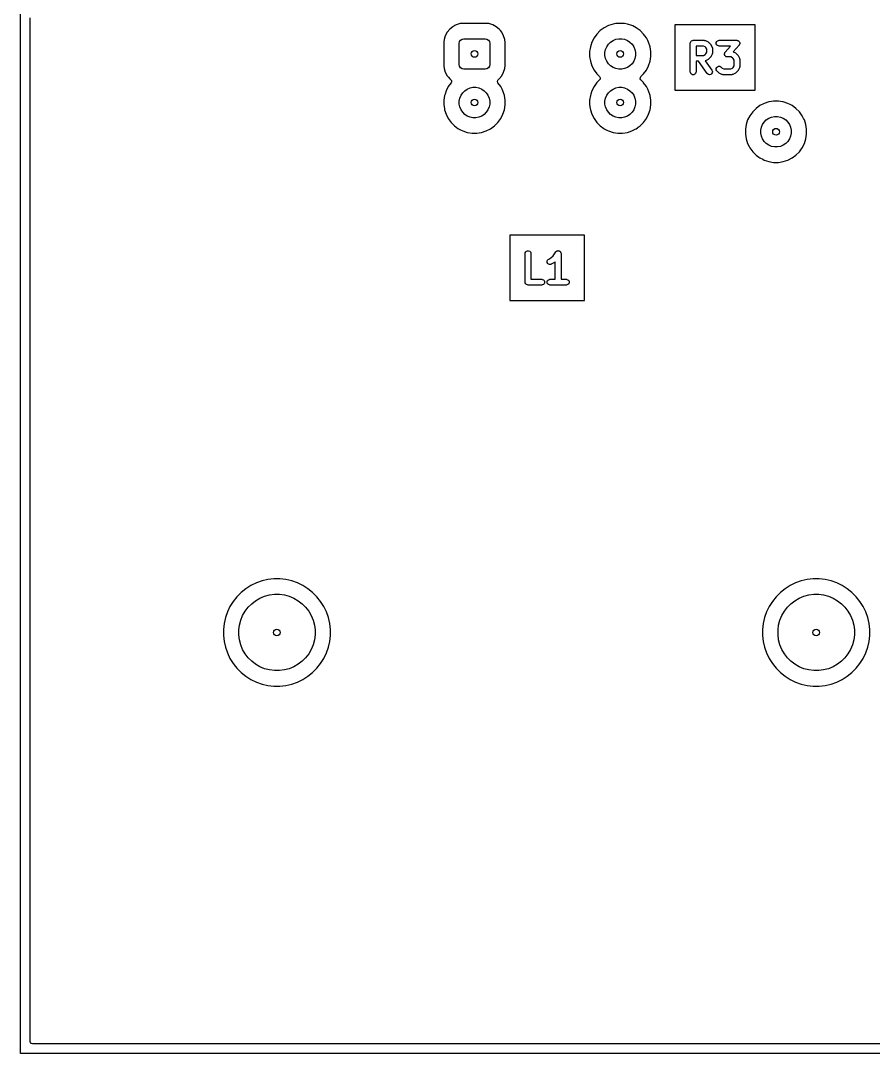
# Model space of a CAD drawing. Extents: x 20 to 124, y -124 to -20.
# Drawn here: x 20 to 64.6, y -124 to -70 of the extents above; entities that cross this region are included whole.
import ezdxf

# ---------------------------------------------------------------- set-up
doc = ezdxf.new("R2010")
doc.units = 0
doc.layers.add('BLACK', color=7, linetype='CONTINUOUS')
doc.layers.add('WHITE', color=7, linetype='CONTINUOUS')

msp = doc.modelspace()

# ---------------------------------------------------------------- linework, layer by layer
at = {"layer": 'BLACK', "linetype": 'CONTINUOUS'}
for p, q in [((20.5005, -71.128392), (20.5005, -69.845892)), ((42.778543, -70.204769), (42.699987, -70.246759)), ((42.976567, -70.144699), (42.778543, -70.204769)), ((43.092798, -70.133251), (42.976567, -70.144699)), ((43.130892, -70.1295), (43.092798, -70.133251)), ((44.334108, -70.1295), (43.130892, -70.1295)), ((44.369305, -70.132966), (44.334108, -70.1295)), ((44.488434, -70.144699), (44.369305, -70.132966)), ((44.488434, -70.1447), (44.488432, -70.144699)), ((44.488432, -70.144699), (44.488434, -70.144699)), ((44.686454, -70.204768), (44.488434, -70.1447)), ((44.86895, -70.302315), (44.686454, -70.204768)), ((50.977714, -70.16891), (50.738116, -70.24676)), ((51.130576, -70.144699), (50.977714, -70.16891)), ((51.226538, -70.1295), (51.130576, -70.144699)), ((51.478462, -70.1295), (51.226538, -70.1295)), ((51.57443, -70.1447), (51.478462, -70.1295)), ((51.727285, -70.16891), (51.57443, -70.1447)), ((51.966883, -70.24676), (51.727285, -70.16891)), ((58.410797, -70.208603), (54.212357, -70.208603)), ((54.212357, -70.208603), (54.212357, -73.624155)), ((58.410797, -73.624155), (58.410797, -70.208603)), ((42.304817, -70.593547), (42.207269, -70.776043)), ((42.436089, -70.433589), (42.304817, -70.593547)), ((42.596047, -70.302317), (42.436089, -70.433589)), ((42.596048, -70.302316), (42.596047, -70.302317)), ((42.59605, -70.302315), (42.596048, -70.302316)), ((42.699987, -70.246759), (42.59605, -70.302315)), ((44.868953, -70.302317), (44.86895, -70.302315)), ((45.02891, -70.433589), (44.868952, -70.302317)), ((44.868952, -70.302317), (44.868953, -70.302317)), ((45.090962, -70.509201), (45.02891, -70.433589)), ((45.160185, -70.59355), (45.090962, -70.509201)), ((45.257732, -70.776046), (45.160185, -70.59355)), ((50.131701, -70.68735), (49.983632, -70.891151)), ((50.131705, -70.687345), (50.131701, -70.68735)), ((50.309845, -70.509205), (50.131705, -70.687345)), ((50.30985, -70.509201), (50.309845, -70.509205)), ((50.513651, -70.361132), (50.30985, -70.509201)), ((50.738116, -70.24676), (50.513651, -70.361132)), ((52.006018, -70.266701), (51.966883, -70.24676)), ((52.191345, -70.36113), (52.006018, -70.266701)), ((52.191347, -70.361131), (52.191345, -70.36113)), ((52.191348, -70.361132), (52.191347, -70.361131)), ((52.395149, -70.509201), (52.191348, -70.361132)), ((52.395154, -70.509205), (52.395149, -70.509201)), ((52.573294, -70.687345), (52.395154, -70.509205)), ((52.573298, -70.68735), (52.573294, -70.687345)), ((52.637739, -70.776046), (52.573298, -70.68735)), ((20.5005, -84.621328), (20.5005, -71.128392)), ((42.135751, -71.090298), (42.132, -71.128392)), ((42.132, -71.128392), (42.132, -72.331608)), ((42.147199, -70.974067), (42.135751, -71.090298)), ((42.207269, -70.776043), (42.147199, -70.974067)), ((42.9325, -71.18), (42.95153, -71.084329)), ((42.9325, -72.28), (42.9325, -71.18)), ((42.95153, -71.084329), (43.005723, -71.003223)), ((43.005723, -71.003223), (43.086829, -70.94903)), ((43.086829, -70.94903), (43.1825, -70.93)), ((43.1825, -70.93), (44.2825, -70.93)), ((44.2825, -70.93), (44.378171, -70.94903)), ((44.378171, -70.94903), (44.459277, -71.003223)), ((44.459277, -71.003223), (44.51347, -71.084329)), ((44.51347, -71.084329), (44.5325, -71.18)), ((44.5325, -71.18), (44.5325, -72.28)), ((45.3178, -70.974066), (45.257732, -70.776046)), ((45.333, -71.128392), (45.3178, -70.974066)), ((45.333, -71.604038), (45.333, -71.128392)), ((49.86926, -71.115616), (49.79141, -71.355214)), ((49.983632, -70.891151), (49.86926, -71.115616)), ((50.646963, -71.352883), (50.734092, -71.222485)), ((50.734092, -71.222485), (50.844985, -71.111592)), ((50.844985, -71.111592), (50.975383, -71.024463)), ((50.975383, -71.024463), (51.120272, -70.964448)), ((51.120272, -70.964448), (51.274086, -70.933852)), ((51.274086, -70.933852), (51.430914, -70.933852)), ((51.430914, -70.933852), (51.584728, -70.964448)), ((51.584728, -70.964448), (51.729617, -71.024463)), ((51.729617, -71.024463), (51.860015, -71.111592)), ((51.860015, -71.111592), (51.970908, -71.222485)), ((51.970908, -71.222485), (52.058037, -71.352883)), ((52.72137, -70.891155), (52.637739, -70.776046)), ((52.794247, -71.034184), (52.72137, -70.891155)), ((52.835739, -71.115616), (52.794247, -71.034184)), ((52.835739, -71.115618), (52.835739, -71.115616)), ((52.835741, -71.115621), (52.835739, -71.115618)), ((52.91359, -71.355215), (52.835741, -71.115621)), ((55.017857, -71.165828), (55.020739, -71.136564)), ((55.017857, -72.665828), (55.017857, -71.165828)), ((55.020739, -71.136564), (55.043137, -71.082492)), ((55.043137, -71.082492), (55.084521, -71.041108)), ((55.084521, -71.041108), (55.138593, -71.01871)), ((55.138593, -71.01871), (55.167857, -71.015828)), ((55.167857, -71.015828), (55.739286, -71.015828)), ((55.739286, -71.015828), (55.76855, -71.01871)), ((55.76855, -71.01871), (55.77353, -71.020773)), ((55.77353, -71.020773), (55.778905, -71.021155)), ((55.778905, -71.021155), (55.806368, -71.031664)), ((55.806368, -71.031664), (55.949225, -71.103093)), ((55.949225, -71.103093), (55.96182, -71.111021)), ((55.96182, -71.111021), (55.965477, -71.112536)), ((55.965477, -71.112536), (55.969594, -71.115915)), ((55.969594, -71.115915), (55.974111, -71.118758)), ((55.974111, -71.118758), (55.976708, -71.121752)), ((55.976708, -71.121752), (55.988208, -71.13119)), ((55.988208, -71.13119), (56.059637, -71.202618)), ((56.059637, -71.202618), (56.069079, -71.214123)), ((56.069079, -71.214123), (56.072071, -71.216718)), ((56.072071, -71.216718), (56.07491, -71.221228)), ((56.07491, -71.221228), (56.078292, -71.225349)), ((56.078292, -71.225349), (56.079807, -71.229008)), ((56.079807, -71.229008), (56.087736, -71.241603)), ((56.087736, -71.241603), (56.159164, -71.384461)), ((56.377882, -71.136564), (56.40028, -71.082492)), ((56.377882, -71.195092), (56.377882, -71.136564)), ((56.40028, -71.249164), (56.377882, -71.195092)), ((56.40028, -71.082492), (56.441664, -71.041108)), ((56.441664, -71.290548), (56.40028, -71.249164)), ((56.441664, -71.041108), (56.495736, -71.01871)), ((56.495736, -71.312946), (56.441664, -71.290548)), ((56.495736, -71.01871), (56.525, -71.015828)), ((56.525, -71.015828), (57.453572, -71.015828)), ((57.566458, -71.264604), (57.259524, -71.615386)), ((57.453572, -71.015828), (57.469049, -71.017352)), ((57.469049, -71.017352), (57.472984, -71.01709)), ((57.472984, -71.01709), (57.475694, -71.018006)), ((57.475694, -71.018006), (57.482836, -71.01871)), ((57.482836, -71.01871), (57.50535, -71.028036)), ((57.50535, -71.028036), (57.528426, -71.03584)), ((57.528426, -71.03584), (57.532233, -71.039171)), ((57.532233, -71.039171), (57.536908, -71.041108)), ((57.536908, -71.041108), (57.554137, -71.058337)), ((57.554137, -71.058337), (57.572473, -71.074381)), ((57.575501, -71.251954), (57.566458, -71.264604)), ((57.572473, -71.074381), (57.574715, -71.078915)), ((57.574715, -71.078915), (57.578292, -71.082492)), ((57.578292, -71.249164), (57.575501, -71.251954)), ((57.578292, -71.082492), (57.587618, -71.105008)), ((57.579387, -71.246519), (57.578292, -71.249164)), ((57.58356, -71.240683), (57.579387, -71.246519)), ((57.591365, -71.217603), (57.58356, -71.240683)), ((57.587618, -71.105008), (57.598417, -71.126844)), ((57.60069, -71.195092), (57.591365, -71.217603)), ((57.598417, -71.126844), (57.598753, -71.131888)), ((57.598753, -71.131888), (57.60069, -71.136564)), ((57.60069, -71.136564), (57.60069, -71.160939)), ((57.60069, -71.160939), (57.60231, -71.18524)), ((57.60231, -71.18524), (57.60069, -71.19003)), ((57.60069, -71.19003), (57.60069, -71.195092)), ((45.333, -72.331608), (45.333, -71.604038)), ((49.79141, -71.355214), (49.752, -71.604038)), ((49.752, -71.604038), (49.752, -71.855961)), ((50.556352, -71.651586), (50.586948, -71.497772)), ((50.556352, -71.808414), (50.556352, -71.651586)), ((50.586948, -71.962228), (50.556352, -71.808414)), ((50.586948, -71.497772), (50.646963, -71.352883)), ((52.058037, -71.352883), (52.118052, -71.497772)), ((52.118052, -71.497772), (52.148648, -71.651586)), ((52.148648, -71.808414), (52.118052, -71.962228)), ((52.148648, -71.651586), (52.148648, -71.808414)), ((52.953, -71.604038), (52.91359, -71.355215)), ((52.953, -71.855962), (52.953, -71.604038)), ((55.703876, -71.315828), (55.317857, -71.315828)), ((55.317857, -71.315828), (55.317857, -71.801542)), ((55.317857, -71.801542), (55.703876, -71.801542)), ((55.79329, -71.360535), (55.703876, -71.315828)), ((55.703876, -71.801542), (55.793288, -71.756836)), ((55.793288, -71.756836), (55.830293, -71.719831)), ((55.830294, -71.397539), (55.79329, -71.360535)), ((55.830293, -71.719831), (55.875, -71.630418)), ((55.875, -71.486951), (55.830294, -71.397539)), ((55.875, -71.630418), (55.875, -71.486951)), ((56.159164, -71.732909), (56.087736, -71.875767)), ((56.159164, -71.384461), (56.169674, -71.411924)), ((56.169674, -71.705446), (56.159164, -71.732909)), ((56.169674, -71.411924), (56.170055, -71.417299)), ((56.170055, -71.70007), (56.169674, -71.705446)), ((56.170055, -71.417299), (56.172118, -71.422278)), ((56.172118, -71.695092), (56.170055, -71.70007)), ((56.172118, -71.422278), (56.175, -71.451542)), ((56.175, -71.665828), (56.172118, -71.695092)), ((56.175, -71.451542), (56.175, -71.665828)), ((56.525, -71.315828), (56.495736, -71.312946)), ((57.123007, -71.315828), (56.525, -71.315828)), ((56.804833, -71.717845), (56.806454, -71.713052)), ((56.806454, -71.742154), (56.804833, -71.717845)), ((56.806454, -71.707993), (56.815777, -71.685484)), ((56.806454, -71.713052), (56.806454, -71.707993)), ((56.806454, -71.766521), (56.806454, -71.742154)), ((56.80839, -71.771196), (56.806454, -71.766521)), ((56.808727, -71.776241), (56.80839, -71.771196)), ((56.819525, -71.798076), (56.808727, -71.776241)), ((56.815777, -71.685484), (56.823584, -71.662403)), ((56.828852, -71.820593), (56.819525, -71.798076)), ((56.823584, -71.662403), (56.827755, -71.656566)), ((56.827755, -71.656566), (56.828852, -71.653921)), ((56.828852, -71.653921), (56.831641, -71.651131)), ((56.832428, -71.824169), (56.828852, -71.820593)), ((56.831641, -71.651131), (56.840685, -71.638481)), ((56.834671, -71.828704), (56.832428, -71.824169)), ((56.853006, -71.844747), (56.834671, -71.828704)), ((56.840685, -71.638481), (57.123007, -71.315828)), ((57.259524, -71.615386), (57.377797, -71.674521)), ((57.377797, -71.674521), (57.390391, -71.682449)), ((57.390391, -71.682449), (57.394051, -71.683965)), ((57.394051, -71.683965), (57.398171, -71.687346)), ((57.398171, -71.687346), (57.402682, -71.690186)), ((57.402682, -71.690186), (57.405276, -71.693177)), ((57.405276, -71.693177), (57.416782, -71.70262)), ((57.416782, -71.70262), (57.48821, -71.774049)), ((57.48821, -71.774049), (57.497648, -71.785549)), ((57.497648, -71.785549), (57.500642, -71.788146)), ((57.500642, -71.788146), (57.503482, -71.792658)), ((57.503482, -71.792658), (57.506864, -71.796779)), ((57.506864, -71.796779), (57.508379, -71.800438)), ((57.508379, -71.800438), (57.516307, -71.813032)), ((57.516307, -71.813032), (57.587736, -71.955888)), ((42.132, -72.331608), (42.136088, -72.373116)), ((42.136088, -72.373116), (42.147199, -72.485932)), ((42.95153, -72.375671), (42.9325, -72.28)), ((43.005723, -72.456777), (42.95153, -72.375671)), ((44.51347, -72.375671), (44.459277, -72.456777)), ((44.5325, -72.28), (44.51347, -72.375671)), ((45.3178, -72.485934), (45.333, -72.331608)), ((49.752, -71.855961), (49.79141, -72.104785)), ((49.79141, -72.104785), (49.86926, -72.344383)), ((49.86926, -72.344383), (49.983632, -72.568848)), ((50.646963, -72.107117), (50.586948, -71.962228)), ((50.734092, -72.237515), (50.646963, -72.107117)), ((50.844985, -72.348408), (50.734092, -72.237515)), ((50.975383, -72.435537), (50.844985, -72.348408)), ((51.860015, -72.348408), (51.729617, -72.435537)), ((51.970908, -72.237515), (51.860015, -72.348408)), ((52.058037, -72.107117), (51.970908, -72.237515)), ((52.118052, -71.962228), (52.058037, -72.107117)), ((52.72137, -72.568845), (52.835741, -72.344379)), ((52.835741, -72.344379), (52.91359, -72.104785)), ((52.91359, -72.104785), (52.953, -71.855962)), ((55.446902, -72.101542), (55.317857, -72.101542)), ((55.317857, -72.101542), (55.317857, -72.665828)), ((55.902115, -72.751847), (55.446902, -72.101542)), ((55.806368, -72.085706), (55.802933, -72.08702)), ((55.802933, -72.08702), (56.147885, -72.579809)), ((55.949225, -72.014278), (55.806368, -72.085706)), ((55.961818, -72.00635), (55.949225, -72.014278)), ((55.965478, -72.004835), (55.961818, -72.00635)), ((55.969597, -72.001453), (55.965478, -72.004835)), ((55.974111, -71.998613), (55.969597, -72.001453)), ((55.976707, -71.995619), (55.974111, -71.998613)), ((55.988209, -71.98618), (55.976707, -71.995619)), ((56.059638, -71.914751), (55.988209, -71.98618)), ((56.069079, -71.903246), (56.059638, -71.914751)), ((56.072071, -71.900652), (56.069079, -71.903246)), ((56.074909, -71.896142), (56.072071, -71.900652)), ((56.078293, -71.89202), (56.074909, -71.896142)), ((56.079809, -71.888358), (56.078293, -71.89202)), ((56.087736, -71.875767), (56.079809, -71.888358)), ((56.441665, -72.39825), (56.495737, -72.375853)), ((56.495737, -72.375853), (56.554263, -72.375853)), ((56.554263, -72.375853), (56.608335, -72.39825)), ((56.870236, -71.861977), (56.853006, -71.844747)), ((56.87491, -71.863913), (56.870236, -71.861977)), ((56.878718, -71.867245), (56.87491, -71.863913)), ((56.901799, -71.875051), (56.878718, -71.867245)), ((56.924308, -71.884375), (56.901799, -71.875051)), ((56.931445, -71.885077), (56.924308, -71.884375)), ((56.93416, -71.885996), (56.931445, -71.885077)), ((56.938099, -71.885733), (56.93416, -71.885996)), ((56.953572, -71.887257), (56.938099, -71.885733)), ((57.132448, -71.887257), (56.953572, -71.887257)), ((57.221861, -71.931963), (57.132448, -71.887257)), ((57.258864, -71.968967), (57.221861, -71.931963)), ((57.303572, -72.058381), (57.258864, -71.968967)), ((57.258864, -72.434117), (57.303572, -72.344703)), ((57.303572, -72.344703), (57.303572, -72.058381)), ((57.587736, -71.955888), (57.598245, -71.983352)), ((57.598245, -71.983352), (57.598626, -71.988726)), ((57.598626, -71.988726), (57.60069, -71.993707)), ((57.60069, -71.993707), (57.603572, -72.022971)), ((57.603572, -72.022971), (57.603572, -72.380114)), ((42.147199, -72.485932), (42.1472, -72.485934)), ((42.1472, -72.485934), (42.207268, -72.683954)), ((42.207268, -72.683954), (42.304815, -72.86645)), ((42.304815, -72.86645), (42.374033, -72.950793)), ((43.086829, -72.51097), (43.005723, -72.456777)), ((43.1825, -72.53), (43.086829, -72.51097)), ((44.2825, -72.53), (43.1825, -72.53)), ((44.378171, -72.51097), (44.2825, -72.53)), ((44.459277, -72.456777), (44.378171, -72.51097)), ((45.02891, -73.02641), (45.160185, -72.86645)), ((45.160185, -72.86645), (45.257732, -72.683954)), ((45.257732, -72.683954), (45.3178, -72.485934)), ((49.983632, -72.568848), (50.131701, -72.772649)), ((50.131701, -72.772649), (50.131705, -72.772654)), ((50.131705, -72.772654), (50.27137, -72.912319)), ((50.27137, -72.912319), (50.304855, -72.973642)), ((51.120272, -72.495552), (50.975383, -72.435537)), ((51.274086, -72.526148), (51.120272, -72.495552)), ((51.430914, -72.526148), (51.274086, -72.526148)), ((51.584728, -72.495552), (51.430914, -72.526148)), ((51.729617, -72.435537), (51.584728, -72.495552)), ((52.405129, -72.956666), (52.43363, -72.912319)), ((52.43363, -72.912319), (52.484411, -72.861538)), ((52.484411, -72.861538), (52.573293, -72.772656)), ((52.573293, -72.772656), (52.72137, -72.568845)), ((55.020739, -72.695092), (55.017857, -72.665828)), ((55.043137, -72.749164), (55.020739, -72.695092)), ((55.084521, -72.790548), (55.043137, -72.749164)), ((55.138593, -72.812946), (55.084521, -72.790548)), ((55.197121, -72.812946), (55.138593, -72.812946)), ((55.251193, -72.790548), (55.197121, -72.812946)), ((55.292577, -72.749164), (55.251193, -72.790548)), ((55.314975, -72.695092), (55.292577, -72.749164)), ((55.317857, -72.665828), (55.314975, -72.695092)), ((55.921258, -72.774169), (55.902115, -72.751847)), ((55.970615, -72.805622), (55.921258, -72.774169)), ((56.028251, -72.815793), (55.970615, -72.805622)), ((56.085393, -72.803134), (56.028251, -72.815793)), ((56.133341, -72.76957), (56.085393, -72.803134)), ((56.164794, -72.720213), (56.133341, -72.76957)), ((56.147885, -72.579809), (56.162306, -72.605435)), ((56.162306, -72.605435), (56.174965, -72.662577)), ((56.174965, -72.662577), (56.164794, -72.720213)), ((56.377882, -72.493708), (56.400279, -72.439636)), ((56.377882, -72.552234), (56.377882, -72.493708)), ((56.400279, -72.606306), (56.377882, -72.552234)), ((56.400279, -72.439636), (56.441665, -72.39825)), ((56.418934, -72.629037), (56.400279, -72.606306)), ((56.490363, -72.700466), (56.418934, -72.629037)), ((56.501867, -72.709907), (56.490363, -72.700466)), ((56.504462, -72.712899), (56.501867, -72.709907)), ((56.508971, -72.715737), (56.504462, -72.712899)), ((56.513094, -72.719121), (56.508971, -72.715737)), ((56.516755, -72.720637), (56.513094, -72.719121)), ((56.529347, -72.728564), (56.516755, -72.720637)), ((56.672205, -72.799992), (56.529347, -72.728564)), ((56.608335, -72.39825), (56.631066, -72.416905)), ((56.631066, -72.416905), (56.685282, -72.471121)), ((56.699668, -72.810502), (56.672205, -72.799992)), ((56.685282, -72.471121), (56.774696, -72.515828)), ((56.705043, -72.810883), (56.699668, -72.810502)), ((56.710022, -72.812946), (56.705043, -72.810883)), ((56.739286, -72.815828), (56.710022, -72.812946)), ((57.167857, -72.815828), (56.739286, -72.815828)), ((56.774696, -72.515828), (57.132448, -72.515828)), ((57.132448, -72.515828), (57.221861, -72.471121)), ((57.197121, -72.812946), (57.167857, -72.815828)), ((57.202099, -72.810883), (57.197121, -72.812946)), ((57.207475, -72.810502), (57.202099, -72.810883)), ((57.234938, -72.799992), (57.207475, -72.810502)), ((57.221861, -72.471121), (57.258864, -72.434117)), ((57.377797, -72.728564), (57.234938, -72.799992)), ((57.390391, -72.720635), (57.377797, -72.728564)), ((57.394051, -72.71912), (57.390391, -72.720635)), ((57.398171, -72.715738), (57.394051, -72.71912)), ((57.402682, -72.712899), (57.398171, -72.715738)), ((57.405276, -72.709907), (57.402682, -72.712899)), ((57.416782, -72.700465), (57.405276, -72.709907)), ((57.48821, -72.629036), (57.416782, -72.700465)), ((57.497648, -72.617535), (57.48821, -72.629036)), ((57.500642, -72.614939), (57.497648, -72.617535)), ((57.503482, -72.610426), (57.500642, -72.614939)), ((57.506864, -72.606306), (57.503482, -72.610426)), ((57.508379, -72.602646), (57.506864, -72.606306)), ((57.516307, -72.590053), (57.508379, -72.602646)), ((57.587736, -72.447197), (57.516307, -72.590053)), ((57.598245, -72.419733), (57.587736, -72.447197)), ((57.598626, -72.414358), (57.598245, -72.419733)), ((57.60069, -72.409378), (57.598626, -72.414358)), ((57.603572, -72.380114), (57.60069, -72.409378)), ((42.363629, -73.431155), (42.24926, -73.655616)), ((42.506203, -73.234918), (42.363629, -73.431155)), ((42.374033, -72.950793), (42.43609, -73.02641)), ((42.43609, -73.02641), (42.484549, -73.06618)), ((42.484549, -73.06618), (42.523883, -73.123926)), ((42.525754, -73.19377), (42.506203, -73.234918)), ((42.523883, -73.123926), (42.525754, -73.19377)), ((44.935316, -73.169112), (44.951141, -73.101058)), ((44.958796, -73.234918), (44.935316, -73.169112)), ((44.951141, -73.101058), (44.980448, -73.066181)), ((45.10137, -73.431155), (44.958796, -73.234918)), ((44.980448, -73.066181), (45.02891, -73.02641)), ((45.174247, -73.574184), (45.10137, -73.431155)), ((49.983632, -73.431151), (49.86926, -73.655616)), ((50.131701, -73.22735), (49.983632, -73.431151)), ((50.131705, -73.227345), (50.131701, -73.22735)), ((50.27137, -73.087681), (50.131705, -73.227345)), ((50.299871, -73.043334), (50.27137, -73.087681)), ((50.304855, -72.973642), (50.299871, -73.043334)), ((52.400145, -73.026358), (52.405129, -72.956666)), ((52.43363, -73.087681), (52.400145, -73.026358)), ((52.573294, -73.227345), (52.43363, -73.087681)), ((52.573298, -73.22735), (52.573294, -73.227345)), ((52.578796, -73.234918), (52.573298, -73.22735)), ((52.72137, -73.431155), (52.578796, -73.234918)), ((52.794247, -73.574184), (52.72137, -73.431155)), ((42.17141, -73.895215), (42.132, -74.144038)), ((42.193787, -73.826345), (42.17141, -73.895215)), ((42.24926, -73.655616), (42.193787, -73.826345)), ((42.966948, -74.037772), (43.026963, -73.892883)), ((43.026963, -73.892883), (43.114092, -73.762485)), ((43.114092, -73.762485), (43.224985, -73.651592)), ((43.224985, -73.651592), (43.355383, -73.564463)), ((43.355383, -73.564463), (43.500272, -73.504448)), ((43.500272, -73.504448), (43.654086, -73.473852)), ((43.654086, -73.473852), (43.810914, -73.473852)), ((43.810914, -73.473852), (43.964728, -73.504448)), ((43.964728, -73.504448), (44.109617, -73.564463)), ((44.109617, -73.564463), (44.240015, -73.651592)), ((44.240015, -73.651592), (44.350908, -73.762485)), ((44.350908, -73.762485), (44.438037, -73.892883)), ((44.438037, -73.892883), (44.498052, -74.037772)), ((45.215739, -73.655616), (45.174247, -73.574184)), ((45.215739, -73.655618), (45.215739, -73.655616)), ((45.215741, -73.655621), (45.215739, -73.655618)), ((45.29359, -73.895215), (45.215741, -73.655621)), ((45.333, -74.144038), (45.29359, -73.895215)), ((49.79141, -73.895215), (49.752, -74.144038)), ((49.813787, -73.826345), (49.79141, -73.895215)), ((49.86926, -73.655616), (49.813787, -73.826345)), ((50.586948, -74.037772), (50.646963, -73.892883)), ((50.646963, -73.892883), (50.734092, -73.762485)), ((50.734092, -73.762485), (50.844985, -73.651592)), ((50.844985, -73.651592), (50.975383, -73.564463)), ((50.975383, -73.564463), (51.120272, -73.504448)), ((51.120272, -73.504448), (51.274086, -73.473852)), ((51.274086, -73.473852), (51.430914, -73.473852)), ((51.430914, -73.473852), (51.584728, -73.504448)), ((51.584728, -73.504448), (51.729617, -73.564463)), ((51.729617, -73.564463), (51.860015, -73.651592)), ((51.860015, -73.651592), (51.970908, -73.762485)), ((51.970908, -73.762485), (52.058037, -73.892883)), ((52.058037, -73.892883), (52.118052, -74.037772)), ((52.819709, -73.624155), (52.794247, -73.574184)), ((52.835739, -73.655616), (52.819709, -73.624155)), ((52.835739, -73.655618), (52.835739, -73.655616)), ((52.835741, -73.655621), (52.835739, -73.655618)), ((52.91359, -73.895215), (52.835741, -73.655621)), ((52.953, -74.144038), (52.91359, -73.895215)), ((54.212357, -73.624155), (58.410797, -73.624155)), ((42.132, -74.144038), (42.132, -74.395962)), ((42.132, -74.395962), (42.160627, -74.576705)), ((42.936352, -74.191586), (42.966948, -74.037772)), ((42.936352, -74.348414), (42.936352, -74.191586)), ((42.966948, -74.502228), (42.936352, -74.348414)), ((43.026963, -74.647117), (42.966948, -74.502228)), ((44.498052, -74.502228), (44.438037, -74.647117)), ((44.498052, -74.037772), (44.528648, -74.191586)), ((44.528648, -74.348414), (44.498052, -74.502228)), ((44.528648, -74.191586), (44.528648, -74.348414)), ((45.29359, -74.644785), (45.333, -74.395962)), ((45.333, -74.395962), (45.333, -74.144038)), ((49.752, -74.144038), (49.752, -74.395962)), ((49.752, -74.395962), (49.780627, -74.576705)), ((50.556352, -74.191586), (50.586948, -74.037772)), ((50.556352, -74.348414), (50.556352, -74.191586)), ((50.586948, -74.502228), (50.556352, -74.348414)), ((50.646963, -74.647117), (50.586948, -74.502228)), ((52.118052, -74.502228), (52.058037, -74.647117)), ((52.118052, -74.037772), (52.148648, -74.191586)), ((52.148648, -74.348414), (52.118052, -74.502228)), ((52.148648, -74.191586), (52.148648, -74.348414)), ((52.91359, -74.644785), (52.953, -74.395962)), ((52.953, -74.395962), (52.953, -74.144038)), ((58.661151, -74.428632), (58.45735, -74.576701)), ((58.885616, -74.31426), (58.661151, -74.428632)), ((59.125214, -74.23641), (58.885616, -74.31426)), ((59.265657, -74.214166), (59.125214, -74.23641)), ((59.374038, -74.197), (59.265657, -74.214166)), ((59.625962, -74.197), (59.374038, -74.197)), ((59.841524, -74.231142), (59.625962, -74.197)), ((59.874785, -74.23641), (59.841524, -74.231142)), ((60.114383, -74.31426), (59.874785, -74.23641)), ((60.268747, -74.392913), (60.114383, -74.31426)), ((60.338845, -74.42863), (60.268747, -74.392913)), ((60.338847, -74.428631), (60.338845, -74.42863)), ((60.338848, -74.428632), (60.338847, -74.428631)), ((60.542649, -74.576701), (60.338848, -74.428632)), ((42.160627, -74.576705), (42.17141, -74.644785)), ((42.17141, -74.644785), (42.24926, -74.884383)), ((42.24926, -74.884383), (42.363632, -75.108848)), ((43.114092, -74.777515), (43.026963, -74.647117)), ((43.224985, -74.888408), (43.114092, -74.777515)), ((43.355383, -74.975537), (43.224985, -74.888408)), ((43.500272, -75.035552), (43.355383, -74.975537)), ((43.654086, -75.066148), (43.500272, -75.035552)), ((43.810914, -75.066148), (43.654086, -75.066148)), ((43.964728, -75.035552), (43.810914, -75.066148)), ((44.109617, -74.975537), (43.964728, -75.035552)), ((44.240015, -74.888408), (44.109617, -74.975537)), ((44.350908, -74.777515), (44.240015, -74.888408)), ((44.438037, -74.647117), (44.350908, -74.777515)), ((45.10137, -75.108845), (45.215741, -74.884379)), ((45.215741, -74.884379), (45.29359, -74.644785)), ((49.780627, -74.576705), (49.79141, -74.644785)), ((49.79141, -74.644785), (49.86926, -74.884383)), ((49.86926, -74.884383), (49.983632, -75.108848)), ((50.734092, -74.777515), (50.646963, -74.647117)), ((50.844985, -74.888408), (50.734092, -74.777515)), ((50.975383, -74.975537), (50.844985, -74.888408)), ((51.120272, -75.035552), (50.975383, -74.975537)), ((51.274086, -75.066148), (51.120272, -75.035552)), ((51.430914, -75.066148), (51.274086, -75.066148)), ((51.584728, -75.035552), (51.430914, -75.066148)), ((51.729617, -74.975537), (51.584728, -75.035552)), ((51.860015, -74.888408), (51.729617, -74.975537)), ((51.970908, -74.777515), (51.860015, -74.888408)), ((52.058037, -74.647117), (51.970908, -74.777515)), ((52.72137, -75.108845), (52.835741, -74.884379)), ((52.835741, -74.884379), (52.91359, -74.644785)), ((58.131132, -74.958651), (58.01676, -75.183116)), ((58.279201, -74.75485), (58.131132, -74.958651)), ((58.279205, -74.754845), (58.279201, -74.75485)), ((58.457345, -74.576705), (58.279205, -74.754845)), ((58.45735, -74.576701), (58.457345, -74.576705)), ((59.122883, -75.091963), (59.267772, -75.031948)), ((59.267772, -75.031948), (59.421586, -75.001352)), ((59.421586, -75.001352), (59.578414, -75.001352)), ((59.578414, -75.001352), (59.732228, -75.031948)), ((59.732228, -75.031948), (59.877117, -75.091963)), ((60.542654, -74.576705), (60.542649, -74.576701)), ((60.720794, -74.754845), (60.542654, -74.576705)), ((60.720798, -74.75485), (60.720794, -74.754845)), ((60.835784, -74.913116), (60.720798, -74.75485)), ((60.86887, -74.958655), (60.835784, -74.913116)), ((60.941747, -75.101684), (60.86887, -74.958655)), ((42.363632, -75.108848), (42.511701, -75.312649)), ((42.511701, -75.312649), (42.511705, -75.312654)), ((42.511705, -75.312654), (42.689845, -75.490794)), ((42.689845, -75.490794), (42.68985, -75.490798)), ((42.68985, -75.490798), (42.867617, -75.619952)), ((44.571345, -75.63887), (44.775156, -75.490793)), ((44.775156, -75.490793), (44.953293, -75.312656)), ((44.953293, -75.312656), (45.10137, -75.108845)), ((49.983632, -75.108848), (50.131701, -75.312649)), ((50.131701, -75.312649), (50.131705, -75.312654)), ((50.131705, -75.312654), (50.309845, -75.490794)), ((50.309845, -75.490794), (50.30985, -75.490798)), ((50.30985, -75.490798), (50.487617, -75.619952)), ((52.191345, -75.63887), (52.250129, -75.59616)), ((52.250129, -75.59616), (52.291164, -75.566348)), ((52.291164, -75.566348), (52.395149, -75.490798)), ((52.395147, -75.490798), (52.395156, -75.490793)), ((52.395149, -75.490798), (52.395147, -75.490798)), ((52.395156, -75.490793), (52.573293, -75.312656)), ((52.573293, -75.312656), (52.72137, -75.108845)), ((57.93891, -75.422714), (57.8995, -75.671538)), ((58.01676, -75.183116), (57.93891, -75.422714)), ((58.703852, -75.719086), (58.734448, -75.565272)), ((58.734448, -75.565272), (58.794463, -75.420383)), ((58.794463, -75.420383), (58.881592, -75.289985)), ((58.881592, -75.289985), (58.992485, -75.179092)), ((58.992485, -75.179092), (59.122883, -75.091963)), ((59.877117, -75.091963), (60.007515, -75.179092)), ((60.007515, -75.179092), (60.118408, -75.289985)), ((60.118408, -75.289985), (60.205537, -75.420383)), ((60.205537, -75.420383), (60.265552, -75.565272)), ((60.265552, -75.565272), (60.296148, -75.719086)), ((60.983239, -75.183116), (60.941747, -75.101684)), ((60.983239, -75.183118), (60.983239, -75.183116)), ((60.983241, -75.183121), (60.983239, -75.183118)), ((61.06109, -75.422715), (60.983241, -75.183121)), ((61.1005, -75.671538), (61.06109, -75.422715)), ((42.867617, -75.619952), (42.893655, -75.63887)), ((42.893655, -75.63887), (43.036684, -75.711747)), ((43.036684, -75.711747), (43.118116, -75.753239)), ((43.118116, -75.753239), (43.118118, -75.753239)), ((43.118118, -75.753239), (43.118121, -75.753241)), ((43.118121, -75.753241), (43.357715, -75.83109)), ((43.357715, -75.83109), (43.606538, -75.8705)), ((43.606538, -75.8705), (43.606539, -75.8705)), ((43.606539, -75.8705), (43.858461, -75.8705)), ((43.858461, -75.8705), (43.858462, -75.8705)), ((43.858462, -75.8705), (44.107285, -75.83109)), ((44.107285, -75.83109), (44.346879, -75.753241)), ((44.346879, -75.753241), (44.571345, -75.63887)), ((50.487617, -75.619952), (50.513655, -75.63887)), ((50.513655, -75.63887), (50.656684, -75.711747)), ((50.656684, -75.711747), (50.738116, -75.753239)), ((50.738116, -75.753239), (50.738118, -75.753239)), ((50.738118, -75.753239), (50.738121, -75.753241)), ((50.738121, -75.753241), (50.977715, -75.83109)), ((50.977715, -75.83109), (51.226538, -75.8705)), ((51.226538, -75.8705), (51.226539, -75.8705)), ((51.226539, -75.8705), (51.478461, -75.8705)), ((51.478461, -75.8705), (51.478462, -75.8705)), ((51.478462, -75.8705), (51.727285, -75.83109)), ((51.727285, -75.83109), (51.966879, -75.753241)), ((51.966879, -75.753241), (52.12723, -75.671538)), ((52.12723, -75.671538), (52.191345, -75.63887)), ((57.8995, -75.671538), (57.8995, -75.923461)), ((57.8995, -75.923461), (57.93891, -76.172285)), ((58.703852, -75.875914), (58.703852, -75.719086)), ((58.734448, -76.029728), (58.703852, -75.875914)), ((58.794463, -76.174617), (58.734448, -76.029728)), ((60.265552, -76.029728), (60.205537, -76.174617)), ((60.296148, -75.875914), (60.265552, -76.029728)), ((60.296148, -75.719086), (60.296148, -75.875914)), ((61.06109, -76.172285), (61.1005, -75.923462)), ((61.1005, -75.923462), (61.1005, -75.671538)), ((57.93891, -76.172285), (58.01676, -76.411883)), ((58.01676, -76.411883), (58.095413, -76.566247)), ((58.095413, -76.566247), (58.097401, -76.570149)), ((58.097401, -76.570149), (58.131132, -76.636348)), ((58.131132, -76.636348), (58.279201, -76.840149)), ((58.881592, -76.305015), (58.794463, -76.174617)), ((58.992485, -76.415908), (58.881592, -76.305015)), ((59.122883, -76.503037), (58.992485, -76.415908)), ((59.267772, -76.563052), (59.122883, -76.503037)), ((59.421586, -76.593648), (59.267772, -76.563052)), ((59.578414, -76.593648), (59.421586, -76.593648)), ((59.732228, -76.563052), (59.578414, -76.593648)), ((59.877117, -76.503037), (59.732228, -76.563052)), ((60.007515, -76.415908), (59.877117, -76.503037)), ((60.118408, -76.305015), (60.007515, -76.415908)), ((60.205537, -76.174617), (60.118408, -76.305015)), ((60.720793, -76.840156), (60.86887, -76.636345)), ((60.86887, -76.636345), (60.983241, -76.411879)), ((60.983241, -76.411879), (61.06109, -76.172285)), ((58.279201, -76.840149), (58.279205, -76.840154)), ((58.279205, -76.840154), (58.457345, -77.018294)), ((58.457345, -77.018294), (58.45735, -77.018298)), ((58.45735, -77.018298), (58.608343, -77.128)), ((58.608343, -77.128), (58.661155, -77.16637)), ((58.661155, -77.16637), (58.804184, -77.239247)), ((60.114379, -77.280741), (60.338845, -77.16637)), ((60.338845, -77.16637), (60.542656, -77.018293)), ((60.542656, -77.018293), (60.720793, -76.840156)), ((58.804184, -77.239247), (58.885616, -77.280739)), ((58.885616, -77.280739), (58.885618, -77.280739)), ((58.885618, -77.280739), (58.885621, -77.280741)), ((58.885621, -77.280741), (59.125215, -77.35859)), ((59.125215, -77.35859), (59.374038, -77.398)), ((59.374038, -77.398), (59.374039, -77.398)), ((59.374039, -77.398), (59.625961, -77.398)), ((59.625961, -77.398), (59.625962, -77.398)), ((59.625962, -77.398), (59.874785, -77.35859)), ((59.874785, -77.35859), (60.114379, -77.280741)), ((49.491215, -81.207484), (45.580214, -81.207484)), ((45.580214, -81.207484), (45.580214, -84.621328)), ((49.491215, -84.621328), (49.491215, -81.207484)), ((46.388596, -82.136564), (46.410994, -82.082492)), ((46.410994, -82.082492), (46.452378, -82.041108)), ((46.452378, -82.041108), (46.50645, -82.01871)), ((46.50645, -82.01871), (46.564978, -82.01871)), ((46.564978, -82.01871), (46.61905, -82.041108)), ((46.61905, -82.041108), (46.660434, -82.082492)), ((46.660434, -82.082492), (46.682832, -82.136564)), ((47.847716, -82.284551), (47.982336, -82.082623)), ((47.982336, -82.082623), (47.982402, -82.082542)), ((47.982402, -82.082542), (47.982423, -82.082492)), ((47.982423, -82.082492), (47.982534, -82.08238)), ((47.982534, -82.08238), (48.000966, -82.059872)), ((48.000966, -82.059872), (48.013308, -82.051606)), ((48.013308, -82.051606), (48.023807, -82.041108)), ((48.023807, -82.041108), (48.037383, -82.035484)), ((48.037383, -82.035484), (48.049596, -82.027306)), ((48.049596, -82.027306), (48.064157, -82.024393)), ((48.064157, -82.024393), (48.077879, -82.01871)), ((48.077879, -82.01871), (48.092576, -82.01871)), ((48.092576, -82.01871), (48.106986, -82.015828)), ((48.106986, -82.015828), (48.121556, -82.01871)), ((48.121556, -82.01871), (48.136407, -82.01871)), ((48.136407, -82.01871), (48.149981, -82.024332)), ((48.149981, -82.024332), (48.1644, -82.027185)), ((48.1644, -82.027185), (48.17676, -82.035425)), ((48.17676, -82.035425), (48.190479, -82.041108)), ((48.190479, -82.041108), (48.200868, -82.051497)), ((48.200868, -82.051497), (48.213099, -82.059651)), ((48.213099, -82.059651), (48.221364, -82.071993)), ((48.221364, -82.071993), (48.231863, -82.082492)), ((48.231863, -82.082492), (48.237486, -82.096068)), ((48.237486, -82.096068), (48.245665, -82.108281)), ((46.385714, -82.165828), (46.388596, -82.136564)), ((46.385714, -83.665828), (46.385714, -82.165828)), ((46.682832, -82.136564), (46.685714, -82.165828)), ((46.685714, -82.165828), (46.685714, -83.515828)), ((47.52975, -82.575639), (47.548257, -82.520116)), ((47.533899, -82.634019), (47.52975, -82.575639)), ((47.560073, -82.686368), (47.533899, -82.634019)), ((47.548257, -82.520116), (47.586604, -82.475901)), ((47.586604, -82.475901), (47.61149, -82.460236)), ((47.61149, -82.460236), (47.732575, -82.399692)), ((47.732575, -82.399692), (47.847716, -82.284551)), ((47.915993, -82.638476), (47.913397, -82.64147)), ((47.927495, -82.629037), (47.915993, -82.638476)), ((47.957143, -82.599389), (47.927495, -82.629037)), ((47.957143, -83.515828), (47.957143, -82.599389)), ((48.245665, -82.108281), (48.248577, -82.122843)), ((48.248577, -82.122843), (48.254261, -82.136564)), ((48.254261, -82.136564), (48.257112, -82.165516)), ((48.257112, -82.165516), (48.257143, -82.16567)), ((48.257143, -82.16567), (48.257132, -82.165722)), ((48.257132, -82.165722), (48.257143, -82.165828)), ((48.257143, -82.165828), (48.257143, -83.515828)), ((47.604288, -82.724715), (47.560073, -82.686368)), ((47.659811, -82.743222), (47.604288, -82.724715)), ((47.718191, -82.739073), (47.659811, -82.743222)), ((47.745654, -82.728564), (47.718191, -82.739073)), ((47.888511, -82.657135), (47.745654, -82.728564)), ((47.901104, -82.649207), (47.888511, -82.657135)), ((47.904764, -82.647692), (47.901104, -82.649207)), ((47.908883, -82.64431), (47.904764, -82.647692)), ((47.913397, -82.64147), (47.908883, -82.64431)), ((46.388596, -83.695092), (46.385714, -83.665828)), ((46.410994, -83.749164), (46.388596, -83.695092)), ((46.685714, -83.515828), (47.25, -83.515828)), ((47.25, -83.515828), (47.279264, -83.51871)), ((47.279264, -83.51871), (47.333336, -83.541108)), ((47.333336, -83.541108), (47.37472, -83.582492)), ((47.37472, -83.582492), (47.397118, -83.636564)), ((47.397118, -83.695092), (47.37472, -83.749164)), ((47.397118, -83.636564), (47.397118, -83.695092)), ((47.531454, -83.636564), (47.553852, -83.582492)), ((47.531454, -83.695092), (47.531454, -83.636564)), ((47.553852, -83.749164), (47.531454, -83.695092)), ((47.553852, -83.582492), (47.595236, -83.541108)), ((47.595236, -83.541108), (47.649308, -83.51871)), ((47.649308, -83.51871), (47.678572, -83.515828)), ((47.678572, -83.515828), (47.957143, -83.515828)), ((48.257143, -83.515828), (48.535715, -83.515828)), ((48.535715, -83.515828), (48.564979, -83.51871)), ((48.564979, -83.51871), (48.619051, -83.541108)), ((48.619051, -83.541108), (48.660435, -83.582492)), ((48.660435, -83.582492), (48.682833, -83.636564)), ((48.682833, -83.695092), (48.660435, -83.749164)), ((48.682833, -83.636564), (48.682833, -83.695092)), ((46.452378, -83.790548), (46.410994, -83.749164)), ((46.50645, -83.812946), (46.452378, -83.790548)), ((46.535714, -83.815828), (46.50645, -83.812946)), ((47.25, -83.815828), (46.535714, -83.815828)), ((47.279264, -83.812946), (47.25, -83.815828)), ((47.333336, -83.790548), (47.279264, -83.812946)), ((47.37472, -83.749164), (47.333336, -83.790548)), ((47.595236, -83.790548), (47.553852, -83.749164)), ((47.649308, -83.812946), (47.595236, -83.790548)), ((47.678572, -83.815828), (47.649308, -83.812946)), ((48.535715, -83.815828), (47.678572, -83.815828)), ((48.564979, -83.812946), (48.535715, -83.815828)), ((48.619051, -83.790548), (48.564979, -83.812946)), ((48.660435, -83.749164), (48.619051, -83.790548)), ((20.5005, -87.748053), (20.5005, -84.621328)), ((45.580214, -84.621328), (49.491215, -84.621328)), ((20.5005, -88.765892), (20.5005, -87.748053)), ((20.5005, -101.830222), (20.5005, -88.765892)), ((32.623498, -99.292211), (32.326604, -99.396098)), ((32.6235, -99.29221), (32.623498, -99.292211)), ((32.930156, -99.222218), (32.6235, -99.29221)), ((32.930172, -99.222216), (32.930156, -99.222218)), ((33.242722, -99.187), (32.930172, -99.222216)), ((33.242727, -99.187), (33.242722, -99.187)), ((33.557273, -99.187), (33.242727, -99.187)), ((33.557277, -99.187), (33.557273, -99.187)), ((33.869827, -99.222216), (33.557277, -99.187)), ((33.869843, -99.222218), (33.869827, -99.222216)), ((34.176499, -99.29221), (33.869843, -99.222218)), ((34.176501, -99.292211), (34.176499, -99.29221)), ((34.473395, -99.396098), (34.176501, -99.292211)), ((60.823498, -99.292211), (60.526604, -99.396098)), ((60.8235, -99.29221), (60.823498, -99.292211)), ((61.130156, -99.222218), (60.8235, -99.29221)), ((61.130172, -99.222216), (61.130156, -99.222218)), ((61.442722, -99.187), (61.130172, -99.222216)), ((61.442727, -99.187), (61.442722, -99.187)), ((61.757273, -99.187), (61.442727, -99.187)), ((61.757277, -99.187), (61.757273, -99.187)), ((62.069827, -99.222216), (61.757277, -99.187)), ((62.069843, -99.222218), (62.069827, -99.222216)), ((62.376499, -99.29221), (62.069843, -99.222218)), ((62.376501, -99.292211), (62.376499, -99.29221)), ((62.673395, -99.396098), (62.376501, -99.292211)), ((31.530956, -99.896038), (31.308538, -100.118456)), ((31.776878, -99.699922), (31.530956, -99.896038)), ((32.043213, -99.532572), (31.776878, -99.699922)), ((32.326604, -99.396098), (32.043213, -99.532572)), ((34.756786, -99.532572), (34.473395, -99.396098)), ((34.756789, -99.532574), (34.756786, -99.532572)), ((35.023123, -99.699923), (34.756789, -99.532574)), ((35.269044, -99.896039), (35.023123, -99.699923)), ((35.491461, -100.118456), (35.269044, -99.896039)), ((59.730956, -99.896038), (59.508538, -100.118456)), ((59.976878, -99.699922), (59.730956, -99.896038)), ((60.243213, -99.532572), (59.976878, -99.699922)), ((60.526604, -99.396098), (60.243213, -99.532572)), ((62.956786, -99.532572), (62.673395, -99.396098)), ((62.956789, -99.532574), (62.956786, -99.532572)), ((63.223123, -99.699923), (62.956789, -99.532574)), ((63.469044, -99.896039), (63.223123, -99.699923)), ((63.691461, -100.118456), (63.469044, -99.896039)), ((31.112422, -100.364378), (30.945072, -100.630713)), ((31.308538, -100.118456), (31.112422, -100.364378)), ((32.081308, -100.48382), (32.28886, -100.324561)), ((32.28886, -100.324561), (32.515423, -100.193755)), ((32.515423, -100.193755), (32.757121, -100.09364)), ((32.757121, -100.09364), (33.009819, -100.025929)), ((33.009819, -100.025929), (33.269194, -99.991782)), ((33.269194, -99.991782), (33.530806, -99.991782)), ((33.530806, -99.991782), (33.790181, -100.025929)), ((33.790181, -100.025929), (34.042879, -100.09364)), ((34.042879, -100.09364), (34.284577, -100.193755)), ((34.284577, -100.193755), (34.51114, -100.324561)), ((34.51114, -100.324561), (34.718692, -100.48382)), ((35.687577, -100.364377), (35.491461, -100.118456)), ((35.854926, -100.630711), (35.687577, -100.364377)), ((59.312422, -100.364378), (59.145072, -100.630713)), ((59.508538, -100.118456), (59.312422, -100.364378)), ((60.281308, -100.48382), (60.48886, -100.324561)), ((60.48886, -100.324561), (60.715423, -100.193755)), ((60.715423, -100.193755), (60.957121, -100.09364)), ((60.957121, -100.09364), (61.209819, -100.025929)), ((61.209819, -100.025929), (61.469194, -99.991782)), ((61.469194, -99.991782), (61.730806, -99.991782)), ((61.730806, -99.991782), (61.990181, -100.025929)), ((61.990181, -100.025929), (62.242879, -100.09364)), ((62.242879, -100.09364), (62.484577, -100.193755)), ((62.484577, -100.193755), (62.71114, -100.324561)), ((62.71114, -100.324561), (62.918692, -100.48382)), ((63.887577, -100.364377), (63.691461, -100.118456)), ((64.054926, -100.630711), (63.887577, -100.364377)), ((30.808598, -100.914104), (30.704711, -101.210998)), ((30.945072, -100.630713), (30.808598, -100.914104)), ((31.606255, -101.102923), (31.737061, -100.87636)), ((31.737061, -100.87636), (31.89632, -100.668808)), ((31.89632, -100.668808), (32.081308, -100.48382)), ((34.718692, -100.48382), (34.90368, -100.668808)), ((34.90368, -100.668808), (35.062939, -100.87636)), ((35.062939, -100.87636), (35.193745, -101.102923)), ((35.991402, -100.914106), (35.854926, -100.630711)), ((36.095289, -101.211), (35.991402, -100.914106)), ((59.008598, -100.914104), (58.904711, -101.210998)), ((59.145072, -100.630713), (59.008598, -100.914104)), ((59.806255, -101.102923), (59.937061, -100.87636)), ((59.937061, -100.87636), (60.09632, -100.668808)), ((60.09632, -100.668808), (60.281308, -100.48382)), ((62.918692, -100.48382), (63.10368, -100.668808)), ((63.10368, -100.668808), (63.262939, -100.87636)), ((63.262939, -100.87636), (63.393745, -101.102923)), ((64.191402, -100.914106), (64.054926, -100.630711)), ((64.295289, -101.211), (64.191402, -100.914106)), ((30.634716, -101.517672), (30.5995, -101.830222)), ((30.634718, -101.517656), (30.634716, -101.517672)), ((30.70471, -101.211), (30.634718, -101.517656)), ((30.704711, -101.210998), (30.70471, -101.211)), ((31.438429, -101.597319), (31.50614, -101.344621)), ((31.50614, -101.344621), (31.606255, -101.102923)), ((35.193745, -101.102923), (35.29386, -101.344621)), ((35.29386, -101.344621), (35.361571, -101.597319)), ((36.165282, -101.51766), (36.095289, -101.211)), ((36.200499, -101.830222), (36.165282, -101.51766)), ((58.834716, -101.517672), (58.7995, -101.830222)), ((58.834718, -101.517656), (58.834716, -101.517672)), ((58.90471, -101.211), (58.834718, -101.517656)), ((58.904711, -101.210998), (58.90471, -101.211)), ((59.638429, -101.597319), (59.70614, -101.344621)), ((59.70614, -101.344621), (59.806255, -101.102923)), ((63.393745, -101.102923), (63.49386, -101.344621)), ((63.49386, -101.344621), (63.561571, -101.597319)), ((64.365282, -101.51766), (64.295289, -101.211)), ((64.4005, -101.830227), (64.365282, -101.51766)), ((20.5005, -107.348053), (20.5005, -101.830222)), ((30.5995, -101.830222), (30.5995, -102.144777)), ((31.404282, -101.856694), (31.438429, -101.597319)), ((31.404282, -102.118306), (31.404282, -101.856694)), ((35.361571, -101.597319), (35.395718, -101.856694)), ((35.395718, -101.856694), (35.395718, -102.118306)), ((36.2005, -101.830227), (36.200499, -101.830222)), ((36.2005, -102.144773), (36.2005, -101.830227)), ((58.7995, -101.830222), (58.7995, -102.144777)), ((59.604282, -101.856694), (59.638429, -101.597319)), ((59.604282, -102.118306), (59.604282, -101.856694)), ((63.561571, -101.597319), (63.595718, -101.856694)), ((63.595718, -101.856694), (63.595718, -102.118306)), ((64.4005, -102.144773), (64.4005, -101.830227)), ((30.5995, -102.144777), (30.634716, -102.457327)), ((30.634716, -102.457327), (30.634718, -102.457343)), ((30.634718, -102.457343), (30.70471, -102.763999)), ((31.438429, -102.377681), (31.404282, -102.118306)), ((31.50614, -102.630379), (31.438429, -102.377681)), ((35.361571, -102.377681), (35.29386, -102.630379)), ((35.395718, -102.118306), (35.361571, -102.377681)), ((36.095289, -102.764), (36.165282, -102.45734)), ((36.165282, -102.45734), (36.2005, -102.144773)), ((58.7995, -102.144777), (58.834716, -102.457327)), ((58.834716, -102.457327), (58.834718, -102.457343)), ((58.834718, -102.457343), (58.90471, -102.763999)), ((59.638429, -102.377681), (59.604282, -102.118306)), ((59.70614, -102.630379), (59.638429, -102.377681)), ((63.561571, -102.377681), (63.49386, -102.630379)), ((63.595718, -102.118306), (63.561571, -102.377681)), ((64.295289, -102.764), (64.365282, -102.45734)), ((64.365282, -102.45734), (64.4005, -102.144773)), ((30.70471, -102.763999), (30.704711, -102.764001)), ((30.704711, -102.764001), (30.808598, -103.060895)), ((30.808598, -103.060895), (30.945072, -103.344286)), ((31.606255, -102.872077), (31.50614, -102.630379)), ((31.737061, -103.09864), (31.606255, -102.872077)), ((31.89632, -103.306192), (31.737061, -103.09864)), ((35.062939, -103.09864), (34.90368, -103.306192)), ((35.193745, -102.872077), (35.062939, -103.09864)), ((35.29386, -102.630379), (35.193745, -102.872077)), ((35.854926, -103.344289), (35.991402, -103.060894)), ((35.991402, -103.060894), (36.095289, -102.764)), ((58.90471, -102.763999), (58.904711, -102.764001)), ((58.904711, -102.764001), (59.008598, -103.060895)), ((59.008598, -103.060895), (59.145072, -103.344286)), ((59.806255, -102.872077), (59.70614, -102.630379)), ((59.937061, -103.09864), (59.806255, -102.872077)), ((60.09632, -103.306192), (59.937061, -103.09864)), ((63.262939, -103.09864), (63.10368, -103.306192)), ((63.393745, -102.872077), (63.262939, -103.09864)), ((63.49386, -102.630379), (63.393745, -102.872077)), ((64.054926, -103.344289), (64.191402, -103.060894)), ((64.191402, -103.060894), (64.295289, -102.764)), ((30.945072, -103.344286), (30.945074, -103.344289)), ((30.945074, -103.344289), (31.112423, -103.610623)), ((31.112423, -103.610623), (31.23845, -103.768655)), ((32.081308, -103.49118), (31.89632, -103.306192)), ((32.28886, -103.650439), (32.081308, -103.49118)), ((32.515423, -103.781245), (32.28886, -103.650439)), ((34.51114, -103.650439), (34.284577, -103.781245)), ((34.718692, -103.49118), (34.51114, -103.650439)), ((34.90368, -103.306192), (34.718692, -103.49118)), ((35.491461, -103.856544), (35.687577, -103.610623)), ((35.687577, -103.610623), (35.854926, -103.344289)), ((59.145072, -103.344286), (59.145074, -103.344289)), ((59.145074, -103.344289), (59.312423, -103.610623)), ((59.312423, -103.610623), (59.43845, -103.768655)), ((60.281308, -103.49118), (60.09632, -103.306192)), ((60.48886, -103.650439), (60.281308, -103.49118)), ((60.715423, -103.781245), (60.48886, -103.650439)), ((62.71114, -103.650439), (62.484577, -103.781245)), ((62.918692, -103.49118), (62.71114, -103.650439)), ((63.10368, -103.306192), (62.918692, -103.49118)), ((63.691461, -103.856544), (63.887577, -103.610623)), ((63.887577, -103.610623), (64.054926, -103.344289)), ((31.23845, -103.768655), (31.304157, -103.85105)), ((31.304157, -103.85105), (31.308539, -103.856544)), ((31.308539, -103.856544), (31.530956, -104.078961)), ((31.530956, -104.078961), (31.776877, -104.275077)), ((32.757121, -103.88136), (32.515423, -103.781245)), ((33.009819, -103.949071), (32.757121, -103.88136)), ((33.269194, -103.983218), (33.009819, -103.949071)), ((33.530806, -103.983218), (33.269194, -103.983218)), ((33.790181, -103.949071), (33.530806, -103.983218)), ((34.042879, -103.88136), (33.790181, -103.949071)), ((34.284577, -103.781245), (34.042879, -103.88136)), ((35.023123, -104.275077), (35.269044, -104.078961)), ((35.269044, -104.078961), (35.491461, -103.856544)), ((59.43845, -103.768655), (59.504157, -103.85105)), ((59.504157, -103.85105), (59.508539, -103.856544)), ((59.508539, -103.856544), (59.730956, -104.078961)), ((59.730956, -104.078961), (59.976877, -104.275077)), ((60.957121, -103.88136), (60.715423, -103.781245)), ((61.209819, -103.949071), (60.957121, -103.88136)), ((61.469194, -103.983218), (61.209819, -103.949071)), ((61.730806, -103.983218), (61.469194, -103.983218)), ((61.990181, -103.949071), (61.730806, -103.983218)), ((62.242879, -103.88136), (61.990181, -103.949071)), ((62.484577, -103.781245), (62.242879, -103.88136)), ((63.223123, -104.275077), (63.469044, -104.078961)), ((63.469044, -104.078961), (63.691461, -103.856544)), ((31.776877, -104.275077), (32.043211, -104.442426)), ((32.043211, -104.442426), (32.326606, -104.578902)), ((32.326606, -104.578902), (32.6235, -104.682789)), ((32.6235, -104.682789), (32.93016, -104.752782)), ((32.93016, -104.752782), (33.242723, -104.787999)), ((33.557276, -104.787999), (33.86984, -104.752782)), ((33.86984, -104.752782), (34.1765, -104.682789)), ((34.1765, -104.682789), (34.473394, -104.578902)), ((34.473394, -104.578902), (34.756789, -104.442426)), ((34.756789, -104.442426), (35.023123, -104.275077)), ((59.976877, -104.275077), (60.243211, -104.442426)), ((60.243211, -104.442426), (60.526606, -104.578902)), ((60.526606, -104.578902), (60.8235, -104.682789)), ((60.8235, -104.682789), (61.13016, -104.752782)), ((61.13016, -104.752782), (61.442723, -104.787999)), ((61.757276, -104.787999), (62.06984, -104.752782)), ((62.06984, -104.752782), (62.3765, -104.682789)), ((62.3765, -104.682789), (62.673394, -104.578902)), ((62.673394, -104.578902), (62.956789, -104.442426)), ((62.956789, -104.442426), (63.223123, -104.275077)), ((33.242723, -104.787999), (33.242724, -104.788)), ((33.242724, -104.788), (33.242727, -104.788)), ((33.242727, -104.788), (33.557276, -104.788)), ((33.557276, -104.788), (33.557276, -104.787999)), ((61.442723, -104.787999), (61.442724, -104.788)), ((61.442724, -104.788), (61.442727, -104.788)), ((61.442727, -104.788), (61.757276, -104.788)), ((61.757276, -104.788), (61.757276, -104.787999)), ((20.5005, -112.598053), (20.5005, -107.348053)), ((20.5005, -123.3755), (20.5005, -112.598053)), ((20.511706, -123.427011), (20.5005, -123.3755)), ((20.557461, -123.479815), (20.511706, -123.427011)), ((20.6245, -123.4995), (20.557461, -123.479815)), ((123.3755, -123.4995), (20.6245, -123.4995))]:
    msp.add_line(p, q, dxfattribs=at)
at = {"layer": 'BLACK'}
for centre in [(43.7325, -71.73), (51.3525, -71.73), (43.7325, -74.27), (51.3525, -74.27), (59.5, -75.7975), (33.4, -101.9875), (61.6, -101.9875)]:
    msp.add_circle(centre, 0.175, dxfattribs=at)
at = {"layer": 'WHITE', "linetype": 'CONTINUOUS'}
for p, q in [((20, -124), (20, -20)), ((124, -124), (20, -124))]:
    msp.add_line(p, q, dxfattribs=at)
at = {"layer": 'WHITE'}
for centre in [(43.7325, -71.73), (51.3525, -71.73), (43.7325, -74.27), (51.3525, -74.27), (59.5, -75.7975), (33.4, -101.9875), (61.6, -101.9875)]:
    msp.add_circle(centre, 0.175, dxfattribs=at)

doc.saveas('drawing.dxf')
